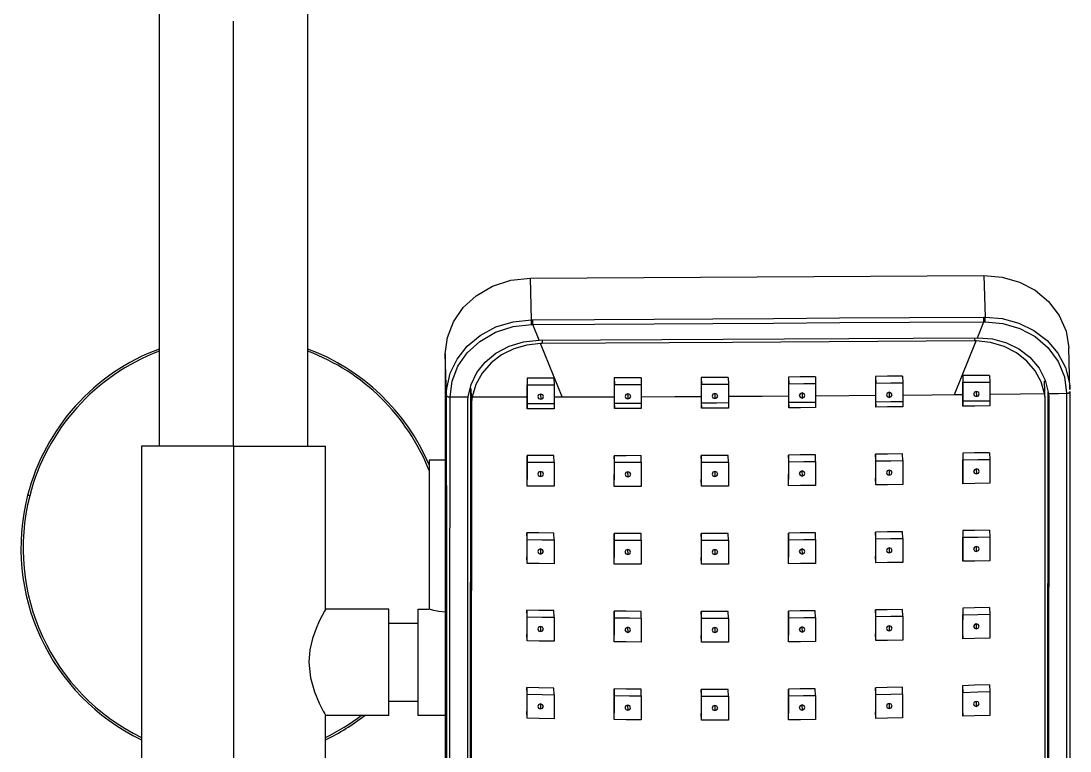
# Model space of a CAD drawing. Extents: x 5051 to 8526, y -300 to 2247.
# Drawn here: x 5961.5 to 6109.6, y 1244.4 to 1347.4 of the extents above; entities that cross this region are included whole.
import ezdxf

# ---------------------------------------------------------------- set-up
doc = ezdxf.new("R2010")
doc.units = 0
doc.header["$LTSCALE"] = 4
doc.header["$MEASUREMENT"] = 0
doc.layers.add('1', color=7, linetype='CONTINUOUS', true_color=0xffffff)

msp = doc.modelspace()

# ---------------------------------------------------------------- linework, layer by layer
at = {"layer": '1', "color": 7, "linetype": 'Continuous'}
for p, q in [((5981.04, 1352.58), (5981.04, 1287.39)), ((6002.04, 1287.39), (6002.04, 1352.58)), ((5991.54, 1287.39), (5991.54, 1347.38)), ((6033.44, 1311.1), (6097.43, 1311.48)), ((6033.61, 1305.21), (6033.44, 1311.1)), ((6097.43, 1311.48), (6097.6, 1305.6)), ((6034.69, 1302.32), (6033.79, 1304.55)), ((6096.53, 1302.69), (6097.43, 1304.93)), ((6037.92, 1294.33), (6034.87, 1301.87)), ((6035.1, 1302.32), (6035.11, 1301.88)), ((6093.29, 1294.66), (6096.35, 1302.24)), ((6096.09, 1302.69), (6096.11, 1302.24)), ((6021.43, 1300.43), (6021.39, 1224.68)), ((6021.6, 1294.55), (6021.43, 1300.43)), ((6109.59, 1295.36), (6109.42, 1301.24)), ((6032.96, 1296.98), (6032.99, 1296.04)), ((6036.76, 1296.99), (6036.79, 1296.05)), ((6045.26, 1297.02), (6045.29, 1296.08)), ((6049.06, 1297.03), (6049.09, 1296.09)), ((6057.56, 1297.07), (6057.59, 1296.13)), ((6061.36, 1297.09), (6061.39, 1296.15)), ((6069.86, 1297.14), (6069.89, 1296.2)), ((6073.66, 1297.17), (6073.69, 1296.23)), ((6082.16, 1297.23), (6082.18, 1296.29)), ((6085.96, 1297.26), (6085.98, 1296.32)), ((6094.46, 1297.34), (6094.48, 1296.4)), ((6098.25, 1297.37), (6098.28, 1296.43)), ((6024.97, 1214.37), (6025.02, 1295.47)), ((6025.03, 1295.52), (6025.11, 1292.99)), ((6106.1, 1293.71), (6106.01, 1296.6)), ((6032.96, 1294.32), (6032.96, 1293.61)), ((6034.87, 1294.72), (6034.89, 1294.02)), ((6045.26, 1294.35), (6045.26, 1293.63)), ((6047.17, 1294.76), (6047.19, 1294.05)), ((6057.56, 1294.4), (6057.56, 1293.67)), ((6059.47, 1294.81), (6059.49, 1294.1)), ((6069.86, 1294.47), (6069.86, 1293.74)), ((6071.77, 1294.89), (6071.79, 1294.17)), ((6082.16, 1294.56), (6082.16, 1293.84)), ((6084.06, 1294.98), (6084.08, 1294.27)), ((6094.45, 1294.68), (6094.45, 1293.96)), ((6094.45, 1293.96), (6094.48, 1293.02)), ((6096.36, 1295.1), (6096.38, 1294.39)), ((6106.47, 1214.42), (6106.51, 1295.03)), ((6106.59, 1294.35), (6106.6, 1293.93)), ((6024.57, 1210.7), (6024.61, 1293.43)), ((6025.11, 1292.99), (6025.07, 1211.12)), ((6032.96, 1293.61), (6032.99, 1292.67)), ((6032.99, 1292.67), (6032.99, 1293.4)), ((6045.26, 1293.63), (6045.29, 1292.69)), ((6057.56, 1293.67), (6057.59, 1292.73)), ((6069.86, 1293.74), (6069.89, 1292.8)), ((6082.16, 1293.84), (6082.18, 1292.9)), ((6098.28, 1293.8), (6098.28, 1293.06)), ((6106.06, 1211.61), (6106.1, 1293.48)), ((6106.6, 1293.93), (6106.56, 1211.2)), ((5991.54, 1287.39), (5978.54, 1287.39)), ((5978.54, 1287.39), (5978.54, 1217.39)), ((5991.54, 1287.39), (6004.54, 1287.39)), ((5991.54, 1287.39), (5991.54, 1217.39)), ((6004.54, 1264.39), (6004.54, 1287.39)), ((6021.42, 1285.39), (6019.14, 1285.39)), ((6019.14, 1285.39), (6019.14, 1264.39)), ((6032.98, 1285.12), (6032.96, 1286.06)), ((6032.96, 1286.06), (6032.96, 1282.69)), ((6036.78, 1285.11), (6036.76, 1286.05)), ((6036.78, 1285.11), (6036.78, 1281.73)), ((6045.29, 1285.1), (6045.26, 1286.04)), ((6045.26, 1286.04), (6045.26, 1282.65)), ((6045.28, 1281.71), (6045.29, 1285.1)), ((6049.09, 1285.11), (6049.06, 1286.05)), ((6049.09, 1285.11), (6049.09, 1281.71)), ((6057.59, 1285.13), (6057.56, 1286.07)), ((6057.56, 1286.07), (6057.56, 1282.67)), ((6057.59, 1281.73), (6057.59, 1285.13)), ((6061.39, 1285.14), (6061.36, 1286.08)), ((6061.39, 1285.14), (6061.39, 1281.74)), ((6069.89, 1285.19), (6069.86, 1286.13)), ((6069.86, 1286.13), (6069.86, 1282.73)), ((6069.88, 1281.79), (6069.89, 1285.19)), ((6073.68, 1285.22), (6073.66, 1286.16)), ((6073.68, 1285.22), (6073.68, 1281.82)), ((6082.16, 1286.25), (6082.15, 1282.85)), ((6082.18, 1285.31), (6082.16, 1286.25)), ((6082.18, 1281.91), (6082.18, 1285.31)), ((6085.98, 1285.35), (6085.95, 1286.29)), ((6085.98, 1285.35), (6085.98, 1281.96)), ((6094.45, 1286.4), (6094.48, 1285.46)), ((6094.45, 1286.4), (6094.45, 1283.02)), ((6094.48, 1282.08), (6094.48, 1285.46)), ((6098.25, 1286.46), (6098.28, 1285.51)), ((6034.86, 1283.8), (6034.88, 1283.09)), ((6047.16, 1283.78), (6047.19, 1283.07)), ((6059.46, 1283.8), (6059.49, 1283.09)), ((6071.76, 1283.88), (6071.78, 1283.17)), ((6084.06, 1284), (6084.08, 1283.29)), ((6096.36, 1284.17), (6096.38, 1283.46)), ((6032.98, 1281.75), (6032.96, 1282.69)), ((6045.28, 1281.71), (6045.26, 1282.65)), ((6057.59, 1281.73), (6057.56, 1282.67)), ((6069.88, 1281.79), (6069.86, 1282.73)), ((6082.18, 1281.91), (6082.15, 1282.85)), ((6094.45, 1283.02), (6094.48, 1282.08)), ((5962.78, 1280.39), (5962.49, 1280.46)), ((6032.98, 1274.2), (6032.95, 1275.14)), ((6032.95, 1275.14), (6032.95, 1271.77)), ((6036.78, 1274.17), (6036.75, 1275.11)), ((6045.28, 1274.13), (6045.26, 1275.07)), ((6045.26, 1275.07), (6045.26, 1271.68)), ((6049.08, 1274.12), (6049.06, 1275.06)), ((6057.58, 1274.12), (6057.56, 1275.06)), ((6057.56, 1275.06), (6057.56, 1271.66)), ((6061.38, 1274.13), (6061.36, 1275.07)), ((6069.88, 1274.18), (6069.86, 1275.12)), ((6069.86, 1275.12), (6069.86, 1271.72)), ((6073.68, 1274.22), (6073.66, 1275.16)), ((6082.18, 1274.32), (6082.15, 1275.26)), ((6082.15, 1275.26), (6082.15, 1271.86)), ((6085.98, 1274.37), (6085.95, 1275.31)), ((6094.45, 1275.46), (6094.48, 1274.52)), ((6094.45, 1275.46), (6094.45, 1272.08)), ((6098.25, 1275.53), (6098.27, 1274.59)), ((6036.78, 1274.17), (6036.78, 1270.79)), ((6045.28, 1270.74), (6045.28, 1274.13)), ((6049.08, 1274.12), (6049.08, 1270.72)), ((6057.58, 1270.72), (6057.58, 1274.12)), ((6061.38, 1274.13), (6061.38, 1270.73)), ((6069.88, 1270.78), (6069.88, 1274.18)), ((6073.68, 1274.22), (6073.68, 1270.82)), ((6082.18, 1270.92), (6082.18, 1274.32)), ((6085.98, 1274.37), (6085.98, 1270.98)), ((6094.47, 1271.14), (6094.48, 1274.52)), ((6096.35, 1273.23), (6096.37, 1272.53)), ((6032.98, 1270.83), (6032.95, 1271.77)), ((6034.86, 1272.86), (6034.88, 1272.16)), ((6047.16, 1272.8), (6047.18, 1272.08)), ((6059.46, 1272.8), (6059.48, 1272.08)), ((6071.76, 1272.87), (6071.78, 1272.16)), ((6082.18, 1270.92), (6082.15, 1271.86)), ((6084.06, 1273.02), (6084.08, 1272.31)), ((6094.45, 1272.08), (6094.47, 1271.14)), ((6045.28, 1270.74), (6045.26, 1271.68)), ((6057.58, 1270.72), (6057.56, 1271.66)), ((6069.88, 1270.78), (6069.86, 1271.72)), ((6013.46, 1264.39), (6004.54, 1264.39)), ((6013.46, 1249.39), (6013.46, 1264.39)), ((6017.54, 1264.39), (6019.14, 1264.39)), ((6017.54, 1264.39), (6017.54, 1249.39)), ((6094.45, 1264.52), (6094.44, 1261.14)), ((6094.45, 1264.52), (6094.47, 1263.58)), ((6098.24, 1264.61), (6098.27, 1263.67)), ((6032.98, 1263.28), (6032.95, 1264.22)), ((6032.95, 1264.22), (6032.95, 1260.84)), ((6036.78, 1263.23), (6036.75, 1264.17)), ((6036.78, 1263.23), (6036.78, 1259.85)), ((6045.28, 1263.15), (6045.25, 1264.09)), ((6045.25, 1264.09), (6045.25, 1260.7)), ((6045.28, 1259.76), (6045.28, 1263.15)), ((6049.08, 1263.13), (6049.05, 1264.07)), ((6049.08, 1263.13), (6049.08, 1259.74)), ((6057.58, 1263.11), (6057.56, 1264.06)), ((6057.56, 1264.06), (6057.56, 1260.66)), ((6057.58, 1259.71), (6057.58, 1263.11)), ((6061.38, 1263.12), (6061.36, 1264.06)), ((6061.38, 1263.12), (6061.38, 1259.72)), ((6069.88, 1263.17), (6069.85, 1264.11)), ((6069.85, 1264.11), (6069.85, 1260.71)), ((6069.88, 1259.77), (6069.88, 1263.17)), ((6073.68, 1263.21), (6073.65, 1264.15)), ((6073.68, 1263.21), (6073.68, 1259.81)), ((6082.18, 1263.33), (6082.15, 1264.27)), ((6082.15, 1264.27), (6082.15, 1260.88)), ((6082.18, 1259.94), (6082.18, 1263.33)), ((6085.98, 1263.4), (6085.95, 1264.34)), ((6085.98, 1263.4), (6085.98, 1260.01)), ((6094.47, 1260.2), (6094.47, 1263.58)), ((6013.46, 1262.39), (6017.54, 1262.39)), ((6034.86, 1261.93), (6034.88, 1261.22)), ((6047.16, 1261.81), (6047.18, 1261.1)), ((6059.46, 1261.79), (6059.48, 1261.07)), ((6071.76, 1261.86), (6071.78, 1261.15)), ((6084.06, 1262.04), (6084.08, 1261.32)), ((6096.35, 1262.3), (6096.37, 1261.59)), ((6032.98, 1259.9), (6032.95, 1260.84)), ((6045.28, 1259.76), (6045.25, 1260.7)), ((6057.58, 1259.71), (6057.56, 1260.66)), ((6069.88, 1259.77), (6069.85, 1260.71)), ((6082.18, 1259.94), (6082.15, 1260.88)), ((6094.44, 1261.14), (6094.47, 1260.2)), ((6032.95, 1253.3), (6032.94, 1249.92)), ((6032.97, 1252.36), (6032.95, 1253.3)), ((6036.77, 1252.29), (6036.75, 1253.23)), ((6045.28, 1252.18), (6045.25, 1253.12)), ((6045.25, 1253.12), (6045.25, 1249.73)), ((6049.08, 1252.14), (6049.05, 1253.08)), ((6057.58, 1252.11), (6057.55, 1253.05)), ((6057.55, 1253.05), (6057.55, 1249.65)), ((6061.38, 1252.11), (6061.35, 1253.05)), ((6069.88, 1252.16), (6069.85, 1253.1)), ((6069.85, 1253.1), (6069.85, 1249.7)), ((6073.68, 1252.21), (6073.65, 1253.15)), ((6082.18, 1252.34), (6082.15, 1253.28)), ((6082.15, 1253.28), (6082.15, 1249.89)), ((6085.97, 1252.42), (6085.95, 1253.36)), ((6094.44, 1253.58), (6094.47, 1252.64)), ((6094.44, 1253.58), (6094.44, 1250.2)), ((6094.47, 1249.26), (6094.47, 1252.64)), ((6098.24, 1253.69), (6098.27, 1252.75)), ((6013.46, 1251.39), (6017.54, 1251.39)), ((6036.77, 1252.29), (6036.77, 1248.91)), ((6045.28, 1248.79), (6045.28, 1252.18)), ((6049.08, 1252.14), (6049.08, 1248.75)), ((6057.58, 1248.71), (6057.58, 1252.11)), ((6061.38, 1252.11), (6061.38, 1248.71)), ((6069.88, 1248.76), (6069.88, 1252.16)), ((6073.68, 1252.21), (6073.68, 1248.81)), ((6082.18, 1248.95), (6082.18, 1252.34)), ((6084.05, 1251.05), (6084.08, 1250.34)), ((6085.97, 1252.42), (6085.97, 1249.03)), ((6096.35, 1251.37), (6096.37, 1250.66)), ((6032.97, 1248.98), (6032.94, 1249.92)), ((6034.85, 1251), (6034.87, 1250.29)), ((6045.28, 1248.79), (6045.25, 1249.73)), ((6047.16, 1250.83), (6047.18, 1250.12)), ((6057.58, 1248.71), (6057.55, 1249.65)), ((6059.46, 1250.78), (6059.48, 1250.07)), ((6069.88, 1248.76), (6069.85, 1249.7)), ((6071.76, 1250.85), (6071.78, 1250.14)), ((6082.18, 1248.95), (6082.15, 1249.89)), ((6094.44, 1250.2), (6094.47, 1249.26)), ((6013.46, 1249.39), (6004.54, 1249.39)), ((6004.54, 1217.39), (6004.54, 1249.39)), ((6021.4, 1249.39), (6017.54, 1249.39))]:
    msp.add_line(p, q, dxfattribs=at)
for points in [[(6021.43, 1300.43, 0), (6021.72, 1302.74, 0), (6022.57, 1304.95, 0), (6023.95, 1306.93, 0), (6025.78, 1308.61, 0), (6028.09, 1309.96, 0), (6030.68, 1310.8, 0), (6033.44, 1311.1, 0)], [(6097.43, 1311.48, 0), (6100, 1311.25, 0), (6102.46, 1310.54, 0), (6104.67, 1309.38, 0), (6106.56, 1307.82, 0), (6108.07, 1305.84, 0), (6109.04, 1303.62, 0), (6109.42, 1301.24, 0)], [(6021.65, 1295.51, 0), (6022.13, 1297.66, 0), (6023.1, 1299.68, 0), (6024.52, 1301.49, 0), (6026.33, 1303, 0), (6028.56, 1304.2, 0), (6031.02, 1304.95, 0), (6033.61, 1305.21, 0)], [(6022.1, 1294.32, 0), (6022.38, 1296.54, 0), (6023.2, 1298.65, 0), (6024.52, 1300.56, 0), (6026.28, 1302.17, 0), (6028.5, 1303.45, 0), (6030.99, 1304.26, 0), (6033.61, 1304.54, 0)], [(6033.61, 1305.21, 0), (6033.71, 1305.21, 0), (6033.78, 1305.22, 0)], [(6033.61, 1304.54, 0), (6033.61, 1304.56, 0), (6033.61, 1304.57, 0), (6033.61, 1304.59, 0), (6033.61, 1304.6, 0), (6033.61, 1304.62, 0), (6033.61, 1304.63, 0), (6033.61, 1304.65, 0), (6033.61, 1304.66, 0), (6033.61, 1304.68, 0), (6033.61, 1304.69, 0), (6033.61, 1304.71, 0), (6033.61, 1304.72, 0), (6033.61, 1304.74, 0), (6033.61, 1304.75, 0), (6033.61, 1304.77, 0), (6033.61, 1304.78, 0), (6033.61, 1304.8, 0), (6033.61, 1304.82, 0), (6033.61, 1304.83, 0), (6033.61, 1304.85, 0), (6033.61, 1304.86, 0), (6033.61, 1304.88, 0), (6033.61, 1304.89, 0), (6033.61, 1304.91, 0), (6033.61, 1304.92, 0), (6033.61, 1304.94, 0), (6033.61, 1304.95, 0), (6033.61, 1304.97, 0), (6033.61, 1304.98, 0), (6033.61, 1304.99, 0), (6033.61, 1305.01, 0), (6033.61, 1305.02, 0), (6033.61, 1305.04, 0), (6033.61, 1305.05, 0), (6033.61, 1305.06, 0), (6033.61, 1305.07, 0), (6033.61, 1305.09, 0), (6033.61, 1305.1, 0), (6033.61, 1305.11, 0), (6033.61, 1305.12, 0), (6033.61, 1305.13, 0), (6033.61, 1305.14, 0), (6033.61, 1305.15, 0), (6033.61, 1305.16, 0), (6033.61, 1305.17, 0), (6033.61, 1305.18, 0), (6033.61, 1305.19, 0), (6033.61, 1305.2, 0), (6033.61, 1305.21, 0), (6033.61, 1305.21, 0)], [(6033.61, 1304.54, 0), (6033.71, 1304.55, 0), (6033.79, 1304.55, 0)], [(6033.78, 1305.22, 0), (6042.47, 1305.27, 0), (6050.89, 1305.32, 0), (6059.2, 1305.37, 0), (6067.74, 1305.42, 0), (6077.08, 1305.47, 0), (6086.95, 1305.53, 0), (6097.42, 1305.6, 0)], [(6033.79, 1304.55, 0), (6033.79, 1304.56, 0), (6033.79, 1304.57, 0), (6033.79, 1304.59, 0), (6033.79, 1304.6, 0), (6033.79, 1304.62, 0), (6033.79, 1304.63, 0), (6033.79, 1304.65, 0), (6033.79, 1304.66, 0), (6033.79, 1304.68, 0), (6033.79, 1304.69, 0), (6033.79, 1304.71, 0), (6033.79, 1304.72, 0), (6033.79, 1304.74, 0), (6033.79, 1304.75, 0), (6033.79, 1304.77, 0), (6033.79, 1304.79, 0), (6033.79, 1304.8, 0), (6033.79, 1304.82, 0), (6033.79, 1304.83, 0), (6033.79, 1304.85, 0), (6033.79, 1304.86, 0), (6033.79, 1304.88, 0), (6033.79, 1304.89, 0), (6033.79, 1304.91, 0), (6033.79, 1304.92, 0), (6033.79, 1304.94, 0), (6033.79, 1304.95, 0), (6033.79, 1304.97, 0), (6033.79, 1304.98, 0), (6033.79, 1305, 0), (6033.79, 1305.01, 0), (6033.79, 1305.02, 0), (6033.79, 1305.04, 0), (6033.79, 1305.05, 0), (6033.79, 1305.06, 0), (6033.79, 1305.07, 0), (6033.79, 1305.09, 0), (6033.79, 1305.1, 0), (6033.79, 1305.11, 0), (6033.79, 1305.12, 0), (6033.79, 1305.13, 0), (6033.79, 1305.14, 0), (6033.78, 1305.15, 0), (6033.78, 1305.16, 0), (6033.78, 1305.17, 0), (6033.78, 1305.18, 0), (6033.78, 1305.19, 0), (6033.78, 1305.2, 0), (6033.78, 1305.21, 0), (6033.78, 1305.22, 0)], [(6033.79, 1304.55, 0), (6042.48, 1304.6, 0), (6050.89, 1304.65, 0), (6059.2, 1304.7, 0), (6067.75, 1304.75, 0), (6077.09, 1304.81, 0), (6086.96, 1304.87, 0), (6097.43, 1304.93, 0)], [(6097.43, 1304.93, 0), (6097.43, 1304.94, 0), (6097.43, 1304.96, 0), (6097.43, 1304.97, 0), (6097.43, 1304.99, 0), (6097.43, 1305, 0), (6097.43, 1305.02, 0), (6097.43, 1305.03, 0), (6097.43, 1305.05, 0), (6097.43, 1305.06, 0), (6097.43, 1305.08, 0), (6097.43, 1305.09, 0), (6097.43, 1305.11, 0), (6097.43, 1305.12, 0), (6097.43, 1305.14, 0), (6097.43, 1305.15, 0), (6097.43, 1305.17, 0), (6097.43, 1305.18, 0), (6097.43, 1305.2, 0), (6097.43, 1305.22, 0), (6097.43, 1305.23, 0), (6097.43, 1305.25, 0), (6097.43, 1305.26, 0), (6097.43, 1305.28, 0), (6097.43, 1305.29, 0), (6097.43, 1305.31, 0), (6097.43, 1305.32, 0), (6097.43, 1305.34, 0), (6097.43, 1305.35, 0), (6097.43, 1305.36, 0), (6097.43, 1305.38, 0), (6097.43, 1305.39, 0), (6097.43, 1305.41, 0), (6097.43, 1305.42, 0), (6097.43, 1305.43, 0), (6097.43, 1305.45, 0), (6097.43, 1305.46, 0), (6097.43, 1305.47, 0), (6097.43, 1305.48, 0), (6097.43, 1305.49, 0), (6097.43, 1305.51, 0), (6097.43, 1305.52, 0), (6097.43, 1305.53, 0), (6097.43, 1305.54, 0), (6097.42, 1305.55, 0), (6097.42, 1305.56, 0), (6097.42, 1305.57, 0), (6097.42, 1305.57, 0), (6097.42, 1305.58, 0), (6097.42, 1305.59, 0), (6097.42, 1305.6, 0)], [(6097.42, 1305.6, 0), (6097.52, 1305.6, 0), (6097.6, 1305.6, 0)], [(6097.43, 1304.93, 0), (6097.53, 1304.93, 0), (6097.61, 1304.93, 0)], [(6097.61, 1304.93, 0), (6097.61, 1304.94, 0), (6097.61, 1304.96, 0), (6097.61, 1304.97, 0), (6097.61, 1304.99, 0), (6097.61, 1305, 0), (6097.61, 1305.02, 0), (6097.61, 1305.03, 0), (6097.61, 1305.05, 0), (6097.61, 1305.06, 0), (6097.61, 1305.08, 0), (6097.61, 1305.09, 0), (6097.61, 1305.11, 0), (6097.61, 1305.12, 0), (6097.61, 1305.14, 0), (6097.61, 1305.16, 0), (6097.61, 1305.17, 0), (6097.61, 1305.19, 0), (6097.61, 1305.2, 0), (6097.61, 1305.22, 0), (6097.61, 1305.23, 0), (6097.61, 1305.25, 0), (6097.61, 1305.26, 0), (6097.61, 1305.28, 0), (6097.61, 1305.29, 0), (6097.61, 1305.31, 0), (6097.61, 1305.32, 0), (6097.61, 1305.34, 0), (6097.61, 1305.35, 0), (6097.6, 1305.37, 0), (6097.6, 1305.38, 0), (6097.6, 1305.39, 0), (6097.6, 1305.41, 0), (6097.6, 1305.42, 0), (6097.6, 1305.43, 0), (6097.6, 1305.45, 0), (6097.6, 1305.46, 0), (6097.6, 1305.47, 0), (6097.6, 1305.48, 0), (6097.6, 1305.5, 0), (6097.6, 1305.51, 0), (6097.6, 1305.52, 0), (6097.6, 1305.53, 0), (6097.6, 1305.54, 0), (6097.6, 1305.55, 0), (6097.6, 1305.56, 0), (6097.6, 1305.57, 0), (6097.6, 1305.58, 0), (6097.6, 1305.58, 0), (6097.6, 1305.59, 0), (6097.6, 1305.6, 0)], [(6097.6, 1305.6, 0), (6100.03, 1305.39, 0), (6102.37, 1304.76, 0), (6104.5, 1303.72, 0), (6106.35, 1302.31, 0), (6107.89, 1300.52, 0), (6108.96, 1298.47, 0), (6109.52, 1296.27, 0)], [(6097.61, 1304.93, 0), (6100.12, 1304.7, 0), (6102.5, 1303.99, 0), (6104.66, 1302.84, 0), (6106.47, 1301.3, 0), (6107.91, 1299.35, 0), (6108.81, 1297.16, 0), (6109.11, 1294.84, 0)], [(6024.66, 1294.32, 0), (6025.07, 1296.1, 0), (6025.89, 1297.77, 0), (6027.07, 1299.25, 0), (6028.58, 1300.5, 0), (6030.43, 1301.49, 0), (6032.46, 1302.1, 0), (6034.61, 1302.32, 0)], [(6034.87, 1301.87, 0), (6032.94, 1301.65, 0), (6031.08, 1301.1, 0), (6029.38, 1300.25, 0), (6027.9, 1299.12, 0), (6026.64, 1297.7, 0), (6025.74, 1296.07, 0), (6025.22, 1294.32, 0)], [(6034.61, 1302.32, 0), (6034.66, 1302.32, 0), (6034.69, 1302.32, 0)], [(6034.69, 1302.32, 0), (6069.32, 1302.51, 0), (6096.53, 1302.69, 0)], [(6035.11, 1301.88, 0), (6034.98, 1301.87, 0), (6034.87, 1301.87, 0)], [(6096.11, 1302.24, 0), (6061.95, 1302.02, 0), (6035.11, 1301.88, 0)], [(6096.35, 1302.24, 0), (6096.21, 1302.24, 0), (6096.11, 1302.24, 0)], [(6105.99, 1294.81, 0), (6105.51, 1296.47, 0), (6104.67, 1298.02, 0), (6103.51, 1299.39, 0), (6102.06, 1300.54, 0), (6100.31, 1301.45, 0), (6098.38, 1302.03, 0), (6096.35, 1302.24, 0)], [(6096.53, 1302.69, 0), (6096.57, 1302.69, 0), (6096.61, 1302.69, 0)], [(6096.61, 1302.69, 0), (6098.65, 1302.52, 0), (6100.61, 1301.98, 0), (6102.39, 1301.1, 0), (6103.94, 1299.92, 0), (6105.22, 1298.4, 0), (6106.1, 1296.68, 0), (6106.55, 1294.81, 0)], [(6036.76, 1296.99, 0), (6034.67, 1296.98, 0), (6032.96, 1296.98, 0)], [(6032.96, 1296.98, 0), (6032.96, 1295.48, 0), (6032.96, 1294.32, 0)], [(6049.06, 1297.03, 0), (6046.93, 1297.02, 0), (6045.26, 1297.02, 0)], [(6045.26, 1297.02, 0), (6045.26, 1295.52, 0), (6045.26, 1294.35, 0)], [(6061.36, 1297.09, 0), (6059.23, 1297.08, 0), (6057.56, 1297.07, 0)], [(6057.56, 1297.07, 0), (6057.56, 1295.57, 0), (6057.56, 1294.4, 0)], [(6073.66, 1297.17, 0), (6071.53, 1297.16, 0), (6069.86, 1297.14, 0)], [(6069.86, 1297.14, 0), (6069.86, 1295.64, 0), (6069.86, 1294.47, 0)], [(6085.96, 1297.26, 0), (6083.83, 1297.25, 0), (6082.16, 1297.23, 0)], [(6082.16, 1297.23, 0), (6082.16, 1295.73, 0), (6082.16, 1294.56, 0)], [(6094.46, 1297.34, 0), (6094.45, 1295.86, 0), (6094.45, 1294.68, 0)], [(6098.25, 1297.37, 0), (6096.09, 1297.35, 0), (6094.46, 1297.34, 0)], [(6021.6, 1294.55, 0), (6021.62, 1295.09, 0), (6021.65, 1295.51, 0)], [(6032.99, 1296.04, 0), (6035.15, 1296.05, 0), (6036.79, 1296.05, 0)], [(6032.99, 1293.4, 0), (6032.99, 1294.87, 0), (6032.99, 1296.04, 0)], [(6036.79, 1296.05, 0), (6036.79, 1294.57, 0), (6036.79, 1293.42, 0)], [(6045.29, 1296.08, 0), (6047.42, 1296.09, 0), (6049.09, 1296.09, 0)], [(6045.29, 1293.44, 0), (6045.29, 1294.91, 0), (6045.29, 1296.08, 0)], [(6049.09, 1296.09, 0), (6049.09, 1294.62, 0), (6049.09, 1293.46, 0)], [(6057.59, 1296.13, 0), (6059.72, 1296.14, 0), (6061.39, 1296.15, 0)], [(6057.59, 1293.5, 0), (6057.59, 1294.98, 0), (6057.59, 1296.13, 0)], [(6061.39, 1296.15, 0), (6061.39, 1294.68, 0), (6061.39, 1293.52, 0)], [(6069.89, 1296.2, 0), (6072.01, 1296.22, 0), (6073.69, 1296.23, 0)], [(6069.89, 1293.57, 0), (6069.89, 1295.05, 0), (6069.89, 1296.2, 0)], [(6073.69, 1296.23, 0), (6073.69, 1294.76, 0), (6073.69, 1293.6, 0)], [(6082.18, 1296.29, 0), (6084.31, 1296.31, 0), (6085.98, 1296.32, 0)], [(6082.18, 1293.66, 0), (6082.18, 1295.13, 0), (6082.18, 1296.29, 0)], [(6085.98, 1296.32, 0), (6085.98, 1294.84, 0), (6085.98, 1293.68, 0)], [(6094.48, 1296.4, 0), (6096.58, 1296.42, 0), (6098.28, 1296.43, 0)], [(6094.48, 1293.76, 0), (6094.48, 1295.24, 0), (6094.48, 1296.4, 0)], [(6098.28, 1296.43, 0), (6098.28, 1294.95, 0), (6098.28, 1293.8, 0)], [(6109.52, 1296.27, 0), (6109.57, 1295.76, 0), (6109.59, 1295.36, 0)], [(6021.6, 1294.55, 0), (6021.6, 1294.54, 0), (6021.6, 1294.54, 0), (6021.6, 1294.53, 0), (6021.61, 1294.52, 0), (6021.61, 1294.52, 0), (6021.61, 1294.51, 0), (6021.62, 1294.5, 0), (6021.62, 1294.49, 0), (6021.62, 1294.49, 0), (6021.63, 1294.48, 0), (6021.63, 1294.47, 0), (6021.64, 1294.47, 0), (6021.64, 1294.46, 0), (6021.65, 1294.45, 0), (6021.66, 1294.45, 0), (6021.67, 1294.44, 0), (6021.67, 1294.43, 0), (6021.68, 1294.43, 0), (6021.69, 1294.42, 0), (6021.7, 1294.42, 0), (6021.71, 1294.41, 0), (6021.72, 1294.4, 0), (6021.73, 1294.4, 0), (6021.74, 1294.39, 0), (6021.75, 1294.39, 0), (6021.76, 1294.38, 0), (6021.77, 1294.38, 0), (6021.79, 1294.37, 0), (6021.8, 1294.37, 0), (6021.81, 1294.36, 0), (6021.82, 1294.36, 0), (6021.84, 1294.36, 0), (6021.85, 1294.35, 0), (6021.86, 1294.35, 0), (6021.88, 1294.35, 0), (6021.89, 1294.34, 0), (6021.9, 1294.34, 0), (6021.92, 1294.34, 0), (6021.93, 1294.33, 0), (6021.95, 1294.33, 0), (6021.96, 1294.33, 0), (6021.98, 1294.33, 0), (6021.99, 1294.33, 0), (6022.01, 1294.32, 0), (6022.02, 1294.32, 0), (6022.04, 1294.32, 0), (6022.05, 1294.32, 0), (6022.07, 1294.32, 0), (6022.09, 1294.32, 0), (6022.1, 1294.32, 0)], [(6021.6, 1291.8, 0), (6021.6, 1293.34, 0), (6021.6, 1294.55, 0)], [(6022, 1209.73, 0), (6022.06, 1257.31, 0), (6022.1, 1294.32, 0)], [(6022.1, 1294.32, 0), (6023.53, 1294.32, 0), (6024.66, 1294.32, 0)], [(6024.61, 1293.43, 0), (6024.62, 1293.93, 0), (6024.66, 1294.32, 0)], [(6025.22, 1294.32, 0), (6025.13, 1293.58, 0), (6025.11, 1292.99, 0)], [(6025.22, 1294.32, 0), (6029.56, 1294.32, 0), (6032.96, 1294.32, 0)], [(6034.89, 1294.73, 0), (6034.6, 1294.62, 0), (6034.49, 1294.37, 0), (6034.6, 1294.12, 0), (6034.89, 1294.02, 0)], [(6034.89, 1294.02, 0), (6035.17, 1294.12, 0), (6035.29, 1294.37, 0), (6035.17, 1294.62, 0), (6034.89, 1294.73, 0)], [(6036.79, 1294.33, 0), (6037.42, 1294.33, 0), (6037.92, 1294.33, 0)], [(6037.92, 1294.33, 0), (6042.03, 1294.34, 0), (6045.26, 1294.35, 0)], [(6047.19, 1294.76, 0), (6046.9, 1294.66, 0), (6046.79, 1294.4, 0), (6046.9, 1294.15, 0), (6047.19, 1294.05, 0)], [(6047.19, 1294.05, 0), (6047.47, 1294.15, 0), (6047.59, 1294.41, 0), (6047.47, 1294.66, 0), (6047.19, 1294.76, 0)], [(6049.09, 1294.36, 0), (6053.83, 1294.38, 0), (6057.56, 1294.4, 0)], [(6059.49, 1294.82, 0), (6059.2, 1294.71, 0), (6059.09, 1294.46, 0), (6059.2, 1294.2, 0), (6059.49, 1294.1, 0)], [(6059.49, 1294.1, 0), (6059.77, 1294.21, 0), (6059.89, 1294.46, 0), (6059.77, 1294.71, 0), (6059.49, 1294.82, 0)], [(6061.39, 1294.42, 0), (6066.13, 1294.44, 0), (6069.86, 1294.47, 0)], [(6071.79, 1294.89, 0), (6071.5, 1294.78, 0), (6071.39, 1294.53, 0), (6071.5, 1294.28, 0), (6071.79, 1294.17, 0)], [(6071.79, 1294.17, 0), (6072.07, 1294.28, 0), (6072.19, 1294.53, 0), (6072.07, 1294.79, 0), (6071.79, 1294.89, 0)], [(6073.69, 1294.49, 0), (6078.43, 1294.53, 0), (6082.16, 1294.56, 0)], [(6084.08, 1294.98, 0), (6083.8, 1294.88, 0), (6083.68, 1294.62, 0), (6083.8, 1294.37, 0), (6084.08, 1294.27, 0)], [(6084.08, 1294.27, 0), (6084.37, 1294.38, 0), (6084.48, 1294.63, 0), (6084.37, 1294.88, 0), (6084.08, 1294.98, 0)], [(6085.98, 1294.59, 0), (6090.08, 1294.63, 0), (6093.29, 1294.66, 0)], [(6093.29, 1294.66, 0), (6093.94, 1294.67, 0), (6094.45, 1294.68, 0)], [(6096.38, 1295.1, 0), (6096.1, 1294.99, 0), (6095.98, 1294.74, 0), (6096.1, 1294.49, 0), (6096.38, 1294.39, 0)], [(6096.38, 1294.39, 0), (6096.66, 1294.5, 0), (6096.78, 1294.75, 0), (6096.66, 1295, 0), (6096.38, 1295.1, 0)], [(6098.28, 1294.72, 0), (6102.6, 1294.77, 0), (6105.99, 1294.81, 0)], [(6106.1, 1293.48, 0), (6106.07, 1294.22, 0), (6105.99, 1294.81, 0)], [(6106.55, 1294.81, 0), (6107.98, 1294.83, 0), (6109.11, 1294.84, 0)], [(6106.55, 1294.81, 0), (6106.59, 1294.32, 0), (6106.6, 1293.93, 0)], [(6109.11, 1294.84, 0), (6109.12, 1294.84, 0), (6109.14, 1294.84, 0), (6109.15, 1294.85, 0), (6109.17, 1294.85, 0), (6109.19, 1294.85, 0), (6109.2, 1294.85, 0), (6109.22, 1294.85, 0), (6109.23, 1294.85, 0), (6109.25, 1294.85, 0), (6109.26, 1294.86, 0), (6109.27, 1294.86, 0), (6109.29, 1294.86, 0), (6109.3, 1294.87, 0), (6109.32, 1294.87, 0), (6109.33, 1294.87, 0), (6109.34, 1294.88, 0), (6109.36, 1294.88, 0), (6109.37, 1294.88, 0), (6109.38, 1294.89, 0), (6109.4, 1294.89, 0), (6109.41, 1294.9, 0), (6109.42, 1294.9, 0), (6109.43, 1294.91, 0), (6109.44, 1294.91, 0), (6109.45, 1294.92, 0), (6109.47, 1294.92, 0), (6109.48, 1294.93, 0), (6109.49, 1294.93, 0), (6109.49, 1294.94, 0), (6109.5, 1294.94, 0), (6109.51, 1294.95, 0), (6109.52, 1294.96, 0), (6109.53, 1294.96, 0), (6109.54, 1294.97, 0), (6109.54, 1294.98, 0), (6109.55, 1294.98, 0), (6109.56, 1294.99, 0), (6109.56, 1295, 0), (6109.57, 1295, 0), (6109.57, 1295.01, 0), (6109.58, 1295.02, 0), (6109.58, 1295.02, 0), (6109.58, 1295.03, 0), (6109.59, 1295.04, 0), (6109.59, 1295.05, 0), (6109.59, 1295.05, 0), (6109.59, 1295.06, 0), (6109.59, 1295.07, 0), (6109.59, 1295.07, 0), (6109.59, 1295.08, 0)], [(6109.11, 1294.84, 0), (6109.11, 1247.27, 0), (6109.12, 1210.25, 0)], [(6109.59, 1295.08, 0), (6109.57, 1247.5, 0), (6109.55, 1210.49, 0)], [(6032.99, 1293.4, 0), (6035.12, 1293.41, 0), (6036.79, 1293.42, 0)], [(6036.79, 1292.67, 0), (6034.66, 1292.67, 0), (6032.99, 1292.67, 0)], [(6036.79, 1293.42, 0), (6036.79, 1293, 0), (6036.79, 1292.67, 0)], [(6045.29, 1293.44, 0), (6047.42, 1293.45, 0), (6049.09, 1293.46, 0)], [(6045.29, 1292.69, 0), (6045.29, 1293.11, 0), (6045.29, 1293.44, 0)], [(6049.09, 1292.7, 0), (6046.96, 1292.69, 0), (6045.29, 1292.69, 0)], [(6049.09, 1293.46, 0), (6049.09, 1293.03, 0), (6049.09, 1292.7, 0)], [(6057.59, 1293.5, 0), (6059.71, 1293.51, 0), (6061.39, 1293.52, 0)], [(6057.59, 1292.73, 0), (6057.59, 1293.16, 0), (6057.59, 1293.5, 0)], [(6061.39, 1292.75, 0), (6059.26, 1292.74, 0), (6057.59, 1292.73, 0)], [(6061.39, 1293.52, 0), (6061.39, 1293.09, 0), (6061.39, 1292.75, 0)], [(6069.89, 1293.57, 0), (6072.01, 1293.59, 0), (6073.69, 1293.6, 0)], [(6069.89, 1292.8, 0), (6069.89, 1293.23, 0), (6069.89, 1293.57, 0)], [(6073.69, 1292.83, 0), (6071.56, 1292.81, 0), (6069.89, 1292.8, 0)], [(6073.69, 1293.6, 0), (6073.69, 1293.17, 0), (6073.69, 1292.83, 0)], [(6082.18, 1293.66, 0), (6084.31, 1293.67, 0), (6085.98, 1293.68, 0)], [(6082.18, 1292.9, 0), (6082.18, 1293.32, 0), (6082.18, 1293.66, 0)], [(6085.98, 1292.93, 0), (6083.85, 1292.91, 0), (6082.18, 1292.9, 0)], [(6085.98, 1293.68, 0), (6085.98, 1293.26, 0), (6085.98, 1292.93, 0)], [(6094.48, 1293.76, 0), (6096.61, 1293.78, 0), (6098.28, 1293.8, 0)], [(6094.48, 1293.02, 0), (6094.48, 1293.44, 0), (6094.48, 1293.76, 0)], [(6098.28, 1293.06, 0), (6096.15, 1293.04, 0), (6094.48, 1293.02, 0)], [(6021.6, 1281.9, 0), (6021.6, 1287.45, 0), (6021.6, 1291.8, 0)], [(6036.76, 1286.05, 0), (6034.63, 1286.06, 0), (6032.96, 1286.06, 0)], [(6032.98, 1285.12, 0), (6035.12, 1285.12, 0), (6036.78, 1285.11, 0)], [(6032.98, 1281.75, 0), (6032.98, 1283.64, 0), (6032.98, 1285.12, 0)], [(6049.06, 1286.05, 0), (6046.94, 1286.04, 0), (6045.26, 1286.04, 0)], [(6045.29, 1285.1, 0), (6047.42, 1285.1, 0), (6049.09, 1285.11, 0)], [(6061.36, 1286.08, 0), (6059.23, 1286.07, 0), (6057.56, 1286.07, 0)], [(6057.59, 1285.13, 0), (6059.72, 1285.14, 0), (6061.39, 1285.14, 0)], [(6073.66, 1286.16, 0), (6071.53, 1286.15, 0), (6069.86, 1286.13, 0)], [(6069.89, 1285.19, 0), (6072.01, 1285.21, 0), (6073.68, 1285.22, 0)], [(6085.95, 1286.29, 0), (6083.82, 1286.26, 0), (6082.16, 1286.25, 0)], [(6082.18, 1285.31, 0), (6084.31, 1285.33, 0), (6085.98, 1285.35, 0)], [(6098.25, 1286.46, 0), (6096.12, 1286.42, 0), (6094.45, 1286.4, 0)], [(6094.48, 1285.46, 0), (6096.6, 1285.49, 0), (6098.28, 1285.51, 0)], [(6098.28, 1285.51, 0), (6098.28, 1283.63, 0), (6098.28, 1282.14, 0)], [(6034.88, 1283.8, 0), (6034.6, 1283.7, 0), (6034.48, 1283.44, 0), (6034.6, 1283.19, 0), (6034.88, 1283.09, 0)], [(6034.88, 1283.09, 0), (6035.17, 1283.19, 0), (6035.28, 1283.44, 0), (6035.17, 1283.69, 0), (6034.88, 1283.8, 0)], [(6047.19, 1283.78, 0), (6046.9, 1283.68, 0), (6046.79, 1283.42, 0), (6046.9, 1283.17, 0), (6047.19, 1283.07, 0)], [(6047.19, 1283.07, 0), (6047.47, 1283.17, 0), (6047.59, 1283.42, 0), (6047.47, 1283.68, 0), (6047.19, 1283.78, 0)], [(6059.49, 1283.81, 0), (6059.2, 1283.7, 0), (6059.09, 1283.45, 0), (6059.2, 1283.2, 0), (6059.49, 1283.09, 0)], [(6059.49, 1283.09, 0), (6059.77, 1283.2, 0), (6059.89, 1283.45, 0), (6059.77, 1283.7, 0), (6059.49, 1283.81, 0)], [(6071.78, 1283.88, 0), (6071.5, 1283.77, 0), (6071.38, 1283.52, 0), (6071.5, 1283.27, 0), (6071.78, 1283.17, 0)], [(6071.78, 1283.17, 0), (6072.07, 1283.27, 0), (6072.18, 1283.53, 0), (6072.07, 1283.78, 0), (6071.78, 1283.88, 0)], [(6084.08, 1284, 0), (6083.8, 1283.89, 0), (6083.68, 1283.64, 0), (6083.8, 1283.39, 0), (6084.08, 1283.29, 0)], [(6084.08, 1283.29, 0), (6084.36, 1283.4, 0), (6084.48, 1283.65, 0), (6084.37, 1283.9, 0), (6084.08, 1284, 0)], [(6096.38, 1284.17, 0), (6096.1, 1284.06, 0), (6095.98, 1283.81, 0), (6096.1, 1283.56, 0), (6096.38, 1283.46, 0)], [(6096.38, 1283.46, 0), (6096.66, 1283.57, 0), (6096.78, 1283.82, 0), (6096.66, 1284.07, 0), (6096.38, 1284.17, 0)], [(6098.28, 1282.14, 0), (6096.14, 1282.11, 0), (6094.48, 1282.08, 0)], [(6021.56, 1209.96, 0), (6021.58, 1250.4, 0), (6021.6, 1281.9, 0)], [(6021.62, 1281.83, 0), (6021.62, 1261.68, 0), (6021.6, 1241.54, 0), (6021.58, 1209.89, 0)], [(6036.78, 1281.73, 0), (6034.66, 1281.74, 0), (6032.98, 1281.75, 0)], [(6049.09, 1281.71, 0), (6046.96, 1281.71, 0), (6045.28, 1281.71, 0)], [(6061.39, 1281.74, 0), (6059.26, 1281.73, 0), (6057.59, 1281.73, 0)], [(6073.68, 1281.82, 0), (6071.55, 1281.81, 0), (6069.88, 1281.79, 0)], [(6085.98, 1281.96, 0), (6083.85, 1281.93, 0), (6082.18, 1281.91, 0)], [(6036.75, 1275.11, 0), (6034.63, 1275.13, 0), (6032.95, 1275.14, 0)], [(6049.06, 1275.06, 0), (6046.94, 1275.06, 0), (6045.26, 1275.07, 0)], [(6061.36, 1275.07, 0), (6059.23, 1275.07, 0), (6057.56, 1275.06, 0)], [(6073.66, 1275.16, 0), (6071.52, 1275.14, 0), (6069.86, 1275.12, 0)], [(6085.95, 1275.31, 0), (6083.82, 1275.28, 0), (6082.15, 1275.26, 0)], [(6098.25, 1275.53, 0), (6096.11, 1275.49, 0), (6094.45, 1275.46, 0)], [(6032.98, 1274.2, 0), (6035.12, 1274.18, 0), (6036.78, 1274.17, 0)], [(6032.98, 1270.83, 0), (6032.98, 1272.71, 0), (6032.98, 1274.2, 0)], [(6045.28, 1274.13, 0), (6047.42, 1274.12, 0), (6049.08, 1274.12, 0)], [(6057.58, 1274.12, 0), (6059.72, 1274.13, 0), (6061.38, 1274.13, 0)], [(6069.88, 1274.18, 0), (6072.01, 1274.2, 0), (6073.68, 1274.22, 0)], [(6082.18, 1274.32, 0), (6084.3, 1274.35, 0), (6085.98, 1274.37, 0)], [(6094.48, 1274.52, 0), (6096.6, 1274.56, 0), (6098.27, 1274.59, 0)], [(6096.37, 1273.24, 0), (6096.09, 1273.13, 0), (6095.97, 1272.87, 0), (6096.09, 1272.62, 0), (6096.37, 1272.53, 0)], [(6096.37, 1272.53, 0), (6096.66, 1272.64, 0), (6096.77, 1272.89, 0), (6096.66, 1273.14, 0), (6096.37, 1273.24, 0)], [(6098.27, 1274.59, 0), (6098.27, 1272.7, 0), (6098.27, 1271.22, 0)], [(6034.88, 1272.87, 0), (6034.6, 1272.77, 0), (6034.48, 1272.51, 0), (6034.6, 1272.26, 0), (6034.88, 1272.16, 0)], [(6034.88, 1272.16, 0), (6035.16, 1272.26, 0), (6035.28, 1272.51, 0), (6035.16, 1272.76, 0), (6034.88, 1272.87, 0)], [(6047.18, 1272.8, 0), (6046.9, 1272.69, 0), (6046.78, 1272.44, 0), (6046.9, 1272.19, 0), (6047.18, 1272.08, 0)], [(6047.18, 1272.08, 0), (6047.47, 1272.19, 0), (6047.58, 1272.44, 0), (6047.47, 1272.69, 0), (6047.18, 1272.8, 0)], [(6059.48, 1272.8, 0), (6059.2, 1272.69, 0), (6059.08, 1272.44, 0), (6059.2, 1272.19, 0), (6059.48, 1272.08, 0)], [(6059.48, 1272.08, 0), (6059.77, 1272.19, 0), (6059.88, 1272.44, 0), (6059.77, 1272.7, 0), (6059.48, 1272.8, 0)], [(6071.78, 1272.87, 0), (6071.5, 1272.77, 0), (6071.38, 1272.51, 0), (6071.5, 1272.26, 0), (6071.78, 1272.16, 0)], [(6071.78, 1272.16, 0), (6072.07, 1272.26, 0), (6072.18, 1272.52, 0), (6072.07, 1272.77, 0), (6071.78, 1272.87, 0)], [(6084.08, 1273.02, 0), (6083.8, 1272.91, 0), (6083.68, 1272.66, 0), (6083.8, 1272.41, 0), (6084.08, 1272.31, 0)], [(6084.08, 1272.31, 0), (6084.36, 1272.42, 0), (6084.48, 1272.67, 0), (6084.36, 1272.92, 0), (6084.08, 1273.02, 0)], [(6036.78, 1270.79, 0), (6034.66, 1270.81, 0), (6032.98, 1270.83, 0)], [(6049.08, 1270.72, 0), (6046.96, 1270.73, 0), (6045.28, 1270.74, 0)], [(6061.38, 1270.73, 0), (6059.26, 1270.72, 0), (6057.58, 1270.72, 0)], [(6073.68, 1270.82, 0), (6071.55, 1270.8, 0), (6069.88, 1270.78, 0)], [(6085.98, 1270.98, 0), (6083.84, 1270.95, 0), (6082.18, 1270.92, 0)], [(6098.27, 1271.22, 0), (6096.14, 1271.17, 0), (6094.47, 1271.14, 0)], [(6004.54, 1264.39, 0), (6004.5, 1264.31, 0), (6004.38, 1264.09, 0), (6004.04, 1263.47, 0), (6003.64, 1262.67, 0), (6003.19, 1261.67, 0), (6002.68, 1260.25, 0), (6002.31, 1258.64, 0), (6002.16, 1256.89, 0), (6002.39, 1254.67, 0), (6002.96, 1252.7, 0), (6003.64, 1251.1, 0), (6004.21, 1249.97, 0), (6004.41, 1249.62, 0), (6004.52, 1249.42, 0), (6004.54, 1249.39, 0), (6004.54, 1249.39, 0), (6004.54, 1249.39, 0), (6004.54, 1249.39, 0), (6004.54, 1249.39, 0)], [(6021.41, 1263.96, 0), (6020.53, 1264.04, 0), (6019.8, 1264.19, 0), (6019.32, 1264.33, 0), (6019.16, 1264.38, 0), (6019.14, 1264.39, 0), (6019.14, 1264.39, 0), (6019.14, 1264.39, 0), (6019.14, 1264.39, 0)], [(6098.24, 1264.61, 0), (6096.11, 1264.56, 0), (6094.45, 1264.52, 0)], [(6036.75, 1264.17, 0), (6034.63, 1264.2, 0), (6032.95, 1264.22, 0)], [(6032.98, 1263.28, 0), (6035.11, 1263.25, 0), (6036.78, 1263.23, 0)], [(6032.98, 1259.9, 0), (6032.98, 1261.79, 0), (6032.98, 1263.28, 0)], [(6049.05, 1264.07, 0), (6046.94, 1264.08, 0), (6045.25, 1264.09, 0)], [(6045.28, 1263.15, 0), (6047.42, 1263.14, 0), (6049.08, 1263.13, 0)], [(6061.36, 1264.06, 0), (6059.23, 1264.06, 0), (6057.56, 1264.06, 0)], [(6057.58, 1263.11, 0), (6059.71, 1263.12, 0), (6061.38, 1263.12, 0)], [(6073.65, 1264.15, 0), (6071.52, 1264.13, 0), (6069.85, 1264.11, 0)], [(6069.88, 1263.17, 0), (6072.01, 1263.19, 0), (6073.68, 1263.21, 0)], [(6085.95, 1264.34, 0), (6083.81, 1264.3, 0), (6082.15, 1264.27, 0)], [(6082.18, 1263.33, 0), (6084.3, 1263.37, 0), (6085.98, 1263.4, 0)], [(6094.47, 1263.58, 0), (6096.59, 1263.63, 0), (6098.27, 1263.67, 0)], [(6098.27, 1263.67, 0), (6098.27, 1261.78, 0), (6098.27, 1260.3, 0)], [(6034.88, 1261.94, 0), (6034.59, 1261.83, 0), (6034.48, 1261.59, 0), (6034.59, 1261.33, 0), (6034.88, 1261.22, 0)], [(6034.88, 1261.22, 0), (6035.16, 1261.32, 0), (6035.28, 1261.57, 0), (6035.16, 1261.83, 0), (6034.88, 1261.94, 0)], [(6047.18, 1261.82, 0), (6046.9, 1261.71, 0), (6046.78, 1261.46, 0), (6046.9, 1261.21, 0), (6047.18, 1261.1, 0)], [(6047.18, 1261.1, 0), (6047.46, 1261.21, 0), (6047.58, 1261.46, 0), (6047.46, 1261.71, 0), (6047.18, 1261.82, 0)], [(6059.48, 1261.79, 0), (6059.2, 1261.69, 0), (6059.08, 1261.43, 0), (6059.2, 1261.18, 0), (6059.48, 1261.07, 0)], [(6059.48, 1261.07, 0), (6059.77, 1261.18, 0), (6059.88, 1261.43, 0), (6059.77, 1261.69, 0), (6059.48, 1261.79, 0)], [(6071.78, 1261.87, 0), (6071.5, 1261.76, 0), (6071.38, 1261.5, 0), (6071.5, 1261.25, 0), (6071.78, 1261.15, 0)], [(6071.78, 1261.15, 0), (6072.06, 1261.26, 0), (6072.18, 1261.51, 0), (6072.06, 1261.76, 0), (6071.78, 1261.87, 0)], [(6084.08, 1262.04, 0), (6083.8, 1261.93, 0), (6083.68, 1261.67, 0), (6083.79, 1261.42, 0), (6084.08, 1261.32, 0)], [(6084.08, 1261.32, 0), (6084.36, 1261.43, 0), (6084.48, 1261.69, 0), (6084.36, 1261.94, 0), (6084.08, 1262.04, 0)], [(6096.37, 1262.31, 0), (6096.09, 1262.19, 0), (6095.97, 1261.94, 0), (6096.09, 1261.69, 0), (6096.37, 1261.59, 0)], [(6096.37, 1261.59, 0), (6096.65, 1261.71, 0), (6096.77, 1261.96, 0), (6096.65, 1262.21, 0), (6096.37, 1262.31, 0)], [(6036.78, 1259.85, 0), (6034.66, 1259.88, 0), (6032.98, 1259.9, 0)], [(6085.98, 1260.01, 0), (6083.84, 1259.97, 0), (6082.18, 1259.94, 0)], [(6098.27, 1260.3, 0), (6096.13, 1260.24, 0), (6094.47, 1260.2, 0)], [(6049.08, 1259.74, 0), (6046.96, 1259.75, 0), (6045.28, 1259.76, 0)], [(6061.38, 1259.72, 0), (6059.26, 1259.72, 0), (6057.58, 1259.71, 0)], [(6073.68, 1259.81, 0), (6071.55, 1259.79, 0), (6069.88, 1259.77, 0)], [(6036.75, 1253.23, 0), (6034.63, 1253.27, 0), (6032.95, 1253.3, 0)], [(6049.05, 1253.08, 0), (6046.93, 1253.1, 0), (6045.25, 1253.12, 0)], [(6061.35, 1253.05, 0), (6059.23, 1253.05, 0), (6057.55, 1253.05, 0)], [(6073.65, 1253.15, 0), (6071.52, 1253.12, 0), (6069.85, 1253.1, 0)], [(6085.95, 1253.36, 0), (6083.81, 1253.32, 0), (6082.15, 1253.28, 0)], [(6098.24, 1253.69, 0), (6096.1, 1253.63, 0), (6094.44, 1253.58, 0)], [(6094.47, 1252.64, 0), (6096.59, 1252.7, 0), (6098.27, 1252.75, 0)], [(6098.27, 1252.75, 0), (6098.27, 1250.86, 0), (6098.27, 1249.37, 0)], [(6032.97, 1252.36, 0), (6035.11, 1252.32, 0), (6036.77, 1252.29, 0)], [(6032.97, 1248.98, 0), (6032.97, 1250.87, 0), (6032.97, 1252.36, 0)], [(6045.28, 1252.18, 0), (6047.42, 1252.16, 0), (6049.08, 1252.14, 0)], [(6057.58, 1252.11, 0), (6059.71, 1252.11, 0), (6061.38, 1252.11, 0)], [(6069.88, 1252.16, 0), (6072, 1252.19, 0), (6073.68, 1252.21, 0)], [(6082.18, 1252.34, 0), (6084.29, 1252.38, 0), (6085.97, 1252.42, 0)], [(6084.08, 1251.06, 0), (6083.79, 1250.95, 0), (6083.68, 1250.69, 0), (6083.79, 1250.44, 0), (6084.08, 1250.34, 0)], [(6084.08, 1250.34, 0), (6084.36, 1250.45, 0), (6084.48, 1250.71, 0), (6084.36, 1250.96, 0), (6084.08, 1251.06, 0)], [(6096.37, 1251.37, 0), (6096.08, 1251.26, 0), (6095.97, 1251.01, 0), (6096.08, 1250.76, 0), (6096.37, 1250.66, 0)], [(6096.37, 1250.66, 0), (6096.65, 1250.78, 0), (6096.77, 1251.03, 0), (6096.65, 1251.28, 0), (6096.37, 1251.37, 0)], [(6034.87, 1251, 0), (6034.59, 1250.9, 0), (6034.47, 1250.66, 0), (6034.59, 1250.4, 0), (6034.87, 1250.29, 0)], [(6034.87, 1250.29, 0), (6035.16, 1250.39, 0), (6035.27, 1250.64, 0), (6035.16, 1250.89, 0), (6034.87, 1251, 0)], [(6047.18, 1250.83, 0), (6046.9, 1250.73, 0), (6046.78, 1250.48, 0), (6046.9, 1250.23, 0), (6047.18, 1250.12, 0)], [(6047.18, 1250.12, 0), (6047.46, 1250.22, 0), (6047.58, 1250.47, 0), (6047.46, 1250.73, 0), (6047.18, 1250.83, 0)], [(6059.48, 1250.78, 0), (6059.2, 1250.68, 0), (6059.08, 1250.42, 0), (6059.2, 1250.17, 0), (6059.48, 1250.07, 0)], [(6059.48, 1250.07, 0), (6059.76, 1250.17, 0), (6059.88, 1250.42, 0), (6059.76, 1250.68, 0), (6059.48, 1250.78, 0)], [(6071.78, 1250.86, 0), (6071.5, 1250.75, 0), (6071.38, 1250.49, 0), (6071.5, 1250.24, 0), (6071.78, 1250.14, 0)], [(6071.78, 1250.14, 0), (6072.06, 1250.25, 0), (6072.18, 1250.5, 0), (6072.06, 1250.75, 0), (6071.78, 1250.86, 0)], [(6036.77, 1248.91, 0), (6034.66, 1248.95, 0), (6032.97, 1248.98, 0)], [(6049.08, 1248.75, 0), (6046.96, 1248.77, 0), (6045.28, 1248.79, 0)], [(6061.38, 1248.71, 0), (6059.26, 1248.71, 0), (6057.58, 1248.71, 0)], [(6073.68, 1248.81, 0), (6071.55, 1248.78, 0), (6069.88, 1248.76, 0)], [(6085.97, 1249.03, 0), (6083.84, 1248.98, 0), (6082.18, 1248.95, 0)], [(6098.27, 1249.37, 0), (6096.13, 1249.31, 0), (6094.47, 1249.26, 0)]]:
    msp.add_polyline3d(points, dxfattribs=at)
for radius, start, end in [(30, 110.4874, 165.573), (29.7, 110.7039, 165.573), (30, 23.0749, 69.5121), (29.7, 21.6757, 69.2955), (30, 165.573, 244.3202), (29.7, 165.573, 244.0417), (30, 295.6807, 308.1246), (29.7, 295.9591, 307.3807)]:
    msp.add_arc((5991.54, 1272.99), radius, start, end, dxfattribs=at)

doc.saveas('drawing.dxf')
